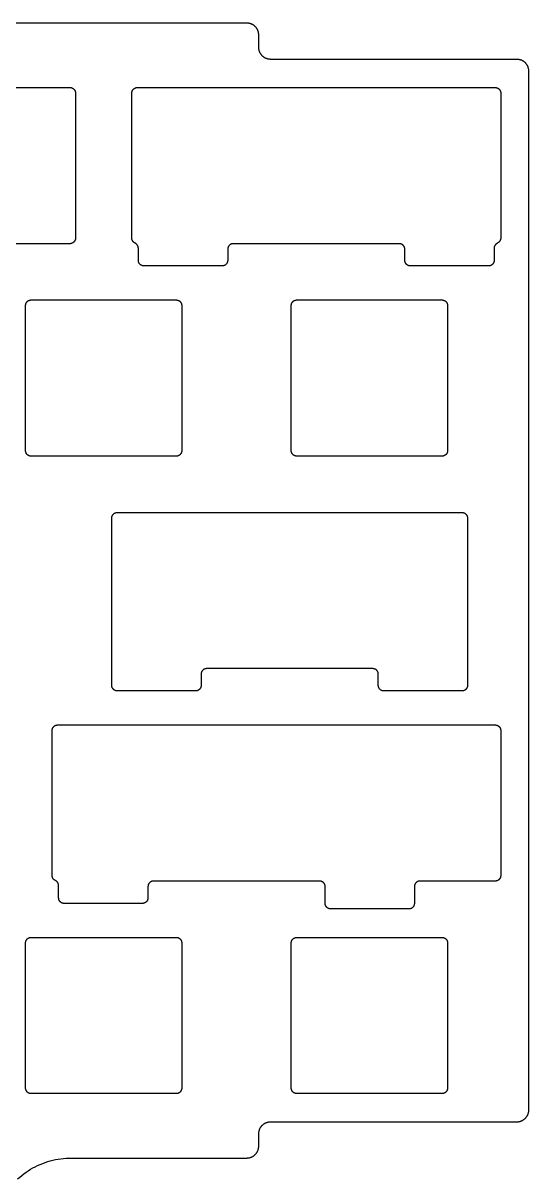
# Model space of a CAD drawing. Header units: millimetres. Extents: x 607 to 893, y -189 to -81.
# Drawn here: x 847.6 to 892.9, y -187.9 to -84.2 of the extents above; entities that cross this region are included whole.
import ezdxf

# ---------------------------------------------------------------- set-up
doc = ezdxf.new("R2010")
doc.units = ezdxf.units.MM
doc.layers.add('Layer 01', color=18, linetype='Continuous', true_color=0x000000)

msp = doc.modelspace()

# ---------------------------------------------------------------- linework, layer by layer
at = {"layer": 'Layer 01'}
for points in [[(867.6, -84.24), (844.76, -84.24)], [(868.67, -85.31), (868.67, -85.27), (868.67, -85.24), (868.67, -85.2), (868.66, -85.16), (868.66, -85.13), (868.65, -85.09), (868.64, -85.06), (868.64, -85.02), (868.62, -84.99), (868.61, -84.95), (868.6, -84.92), (868.59, -84.88), (868.57, -84.85), (868.55, -84.82), (868.54, -84.78), (868.52, -84.75), (868.5, -84.72), (868.48, -84.69), (868.46, -84.66), (868.43, -84.63), (868.41, -84.6), (868.39, -84.58), (868.36, -84.55), (868.33, -84.53), (868.31, -84.5), (868.28, -84.48), (868.25, -84.45), (868.22, -84.43), (868.19, -84.41), (868.16, -84.39), (868.13, -84.37), (868.09, -84.36), (868.06, -84.34), (868.03, -84.32), (867.99, -84.31), (867.96, -84.3), (867.93, -84.29), (867.89, -84.28), (867.85, -84.27), (867.82, -84.26), (867.78, -84.25), (867.75, -84.25), (867.71, -84.24), (867.67, -84.24), (867.64, -84.24), (867.6, -84.24)], [(868.67, -86.41), (868.67, -85.31)], [(869.75, -87.49), (869.71, -87.49), (869.68, -87.48), (869.64, -87.48), (869.6, -87.48), (869.57, -87.47), (869.53, -87.46), (869.5, -87.46), (869.46, -87.45), (869.42, -87.44), (869.39, -87.42), (869.36, -87.41), (869.32, -87.4), (869.29, -87.38), (869.26, -87.37), (869.22, -87.35), (869.19, -87.33), (869.16, -87.31), (869.13, -87.29), (869.1, -87.27), (869.07, -87.24), (869.04, -87.22), (869.02, -87.2), (868.99, -87.17), (868.96, -87.14), (868.94, -87.12), (868.92, -87.09), (868.89, -87.06), (868.87, -87.03), (868.85, -87), (868.83, -86.97), (868.81, -86.94), (868.8, -86.91), (868.78, -86.87), (868.76, -86.84), (868.75, -86.81), (868.74, -86.77), (868.73, -86.74), (868.71, -86.7), (868.71, -86.67), (868.7, -86.63), (868.69, -86.59), (868.69, -86.56), (868.68, -86.52), (868.68, -86.48), (868.68, -86.45), (868.67, -86.41)], [(891.8, -87.49), (869.75, -87.49)], [(892.88, -88.56), (892.87, -88.52), (892.87, -88.49), (892.87, -88.45), (892.86, -88.41), (892.86, -88.38), (892.85, -88.34), (892.84, -88.31), (892.84, -88.27), (892.82, -88.24), (892.81, -88.2), (892.8, -88.17), (892.79, -88.13), (892.77, -88.1), (892.75, -88.07), (892.74, -88.03), (892.72, -88), (892.7, -87.97), (892.68, -87.94), (892.66, -87.91), (892.63, -87.88), (892.61, -87.85), (892.59, -87.83), (892.56, -87.8), (892.53, -87.78), (892.51, -87.75), (892.48, -87.73), (892.45, -87.7), (892.42, -87.68), (892.39, -87.66), (892.36, -87.64), (892.33, -87.62), (892.29, -87.61), (892.26, -87.59), (892.23, -87.57), (892.19, -87.56), (892.16, -87.55), (892.13, -87.54), (892.09, -87.53), (892.05, -87.52), (892.02, -87.51), (891.98, -87.5), (891.95, -87.5), (891.91, -87.49), (891.87, -87.49), (891.84, -87.49), (891.8, -87.49)], [(892.88, -181.66), (892.88, -88.56)], [(839.4, -90.01), (851.75, -90.01)], [(851.75, -90.01), (851.77, -90.01), (851.78, -90.01), (851.8, -90.01), (851.82, -90.02), (851.83, -90.02), (851.85, -90.02), (851.87, -90.02), (851.88, -90.03), (851.9, -90.03), (851.92, -90.04), (851.93, -90.05), (851.95, -90.05), (851.96, -90.06), (851.98, -90.07), (852, -90.07), (852.01, -90.08), (852.02, -90.09), (852.04, -90.1), (852.05, -90.11), (852.07, -90.12), (852.08, -90.13), (852.09, -90.15), (852.1, -90.16), (852.12, -90.17), (852.13, -90.18), (852.14, -90.2), (852.15, -90.21), (852.16, -90.22), (852.17, -90.24), (852.18, -90.25), (852.19, -90.27), (852.19, -90.28), (852.2, -90.3), (852.21, -90.31), (852.22, -90.33), (852.22, -90.34), (852.23, -90.36), (852.23, -90.38), (852.24, -90.39), (852.24, -90.41), (852.24, -90.43), (852.25, -90.44), (852.25, -90.46), (852.25, -90.48), (852.25, -90.49), (852.25, -90.51)], [(857.3, -90.51), (857.3, -90.49), (857.3, -90.48), (857.3, -90.46), (857.3, -90.44), (857.31, -90.43), (857.31, -90.41), (857.31, -90.39), (857.32, -90.38), (857.32, -90.36), (857.33, -90.34), (857.33, -90.33), (857.34, -90.31), (857.35, -90.3), (857.36, -90.28), (857.36, -90.27), (857.37, -90.25), (857.38, -90.24), (857.39, -90.22), (857.4, -90.21), (857.41, -90.2), (857.42, -90.18), (857.43, -90.17), (857.45, -90.16), (857.46, -90.15), (857.47, -90.13), (857.48, -90.12), (857.5, -90.11), (857.51, -90.1), (857.53, -90.09), (857.54, -90.08), (857.55, -90.07), (857.57, -90.07), (857.59, -90.06), (857.6, -90.05), (857.62, -90.05), (857.63, -90.04), (857.65, -90.03), (857.67, -90.03), (857.68, -90.02), (857.7, -90.02), (857.72, -90.02), (857.73, -90.02), (857.75, -90.01), (857.77, -90.01), (857.78, -90.01), (857.8, -90.01)], [(857.8, -90.01), (889.85, -90.01)], [(889.85, -90.01), (889.87, -90.01), (889.88, -90.01), (889.9, -90.01), (889.92, -90.02), (889.93, -90.02), (889.95, -90.02), (889.97, -90.02), (889.98, -90.03), (890, -90.03), (890.02, -90.04), (890.03, -90.05), (890.05, -90.05), (890.06, -90.06), (890.08, -90.07), (890.1, -90.07), (890.11, -90.08), (890.12, -90.09), (890.14, -90.1), (890.15, -90.11), (890.17, -90.12), (890.18, -90.13), (890.19, -90.15), (890.2, -90.16), (890.22, -90.17), (890.23, -90.18), (890.24, -90.2), (890.25, -90.21), (890.26, -90.22), (890.27, -90.24), (890.28, -90.25), (890.29, -90.27), (890.29, -90.28), (890.3, -90.3), (890.31, -90.31), (890.32, -90.33), (890.32, -90.34), (890.33, -90.36), (890.33, -90.38), (890.34, -90.39), (890.34, -90.41), (890.34, -90.43), (890.35, -90.44), (890.35, -90.46), (890.35, -90.48), (890.35, -90.49), (890.35, -90.51)], [(852.25, -90.51), (852.25, -103.51)], [(857.3, -103.51), (857.3, -90.51)], [(890.35, -90.51), (890.35, -103.51)], [(852.25, -103.51), (852.25, -103.53), (852.25, -103.54), (852.25, -103.56), (852.25, -103.58), (852.24, -103.6), (852.24, -103.61), (852.24, -103.63), (852.23, -103.65), (852.23, -103.66), (852.22, -103.68), (852.22, -103.69), (852.21, -103.71), (852.2, -103.73), (852.19, -103.74), (852.19, -103.76), (852.18, -103.77), (852.17, -103.78), (852.16, -103.8), (852.15, -103.81), (852.14, -103.83), (852.13, -103.84), (852.12, -103.85), (852.1, -103.86), (852.09, -103.88), (852.08, -103.89), (852.07, -103.9), (852.05, -103.91), (852.04, -103.92), (852.02, -103.93), (852.01, -103.94), (852, -103.95), (851.98, -103.95), (851.96, -103.96), (851.95, -103.97), (851.93, -103.98), (851.92, -103.98), (851.9, -103.99), (851.88, -103.99), (851.87, -104), (851.85, -104), (851.83, -104), (851.82, -104.01), (851.8, -104.01), (851.78, -104.01), (851.77, -104.01), (851.75, -104.01)], [(857.59, -103.97), (857.58, -103.96), (857.56, -103.95), (857.55, -103.94), (857.53, -103.93), (857.52, -103.92), (857.5, -103.91), (857.49, -103.9), (857.48, -103.89), (857.46, -103.88), (857.45, -103.87), (857.44, -103.86), (857.43, -103.84), (857.42, -103.83), (857.4, -103.82), (857.39, -103.8), (857.38, -103.79), (857.38, -103.77), (857.37, -103.76), (857.36, -103.74), (857.35, -103.73), (857.34, -103.71), (857.34, -103.7), (857.33, -103.68), (857.32, -103.66), (857.32, -103.65), (857.31, -103.63), (857.31, -103.61), (857.31, -103.6), (857.3, -103.58), (857.3, -103.56), (857.3, -103.55), (857.3, -103.53), (857.3, -103.51)], [(890.35, -103.51), (890.35, -103.53), (890.35, -103.55), (890.35, -103.56), (890.35, -103.58), (890.34, -103.6), (890.34, -103.61), (890.34, -103.63), (890.33, -103.65), (890.33, -103.66), (890.32, -103.68), (890.31, -103.7), (890.31, -103.71), (890.3, -103.73), (890.29, -103.74), (890.28, -103.76), (890.27, -103.77), (890.27, -103.79), (890.26, -103.8), (890.25, -103.82), (890.23, -103.83), (890.22, -103.84), (890.21, -103.86), (890.2, -103.87), (890.19, -103.88), (890.17, -103.89), (890.16, -103.9), (890.15, -103.91), (890.13, -103.92), (890.12, -103.93), (890.1, -103.94), (890.09, -103.95), (890.07, -103.96), (890.06, -103.97)], [(851.75, -104.01), (838.75, -104.01)], [(857.89, -104.42), (857.89, -104.4), (857.89, -104.39), (857.88, -104.37), (857.88, -104.35), (857.88, -104.34), (857.88, -104.32), (857.87, -104.3), (857.87, -104.28), (857.86, -104.27), (857.86, -104.25), (857.85, -104.24), (857.84, -104.22), (857.84, -104.2), (857.83, -104.19), (857.82, -104.17), (857.81, -104.16), (857.8, -104.14), (857.79, -104.13), (857.78, -104.12), (857.77, -104.1), (857.76, -104.09), (857.75, -104.08), (857.74, -104.06), (857.72, -104.05), (857.71, -104.04), (857.7, -104.03), (857.68, -104.02), (857.67, -104.01), (857.65, -104), (857.64, -103.99), (857.62, -103.98), (857.61, -103.97), (857.59, -103.97)], [(857.89, -105.51), (857.89, -104.42)], [(866.39, -104.01), (866.37, -104.01), (866.35, -104.01), (866.34, -104.01), (866.32, -104.02), (866.3, -104.02), (866.29, -104.02), (866.27, -104.02), (866.25, -104.03), (866.24, -104.03), (866.22, -104.04), (866.2, -104.05), (866.19, -104.05), (866.17, -104.06), (866.16, -104.07), (866.14, -104.07), (866.13, -104.08), (866.11, -104.09), (866.1, -104.1), (866.08, -104.11), (866.07, -104.12), (866.06, -104.13), (866.05, -104.15), (866.03, -104.16), (866.02, -104.17), (866.01, -104.18), (866, -104.2), (865.99, -104.21), (865.98, -104.22), (865.97, -104.24), (865.96, -104.25), (865.95, -104.27), (865.94, -104.28), (865.94, -104.3), (865.93, -104.31), (865.92, -104.33), (865.92, -104.34), (865.91, -104.36), (865.91, -104.38), (865.9, -104.39), (865.9, -104.41), (865.89, -104.43), (865.89, -104.44), (865.89, -104.46), (865.89, -104.48), (865.89, -104.49), (865.89, -104.51)], [(865.89, -104.51), (865.89, -105.51)], [(881.26, -104.01), (866.39, -104.01)], [(881.76, -104.51), (881.76, -104.49), (881.76, -104.48), (881.76, -104.46), (881.76, -104.44), (881.76, -104.43), (881.75, -104.41), (881.75, -104.39), (881.74, -104.38), (881.74, -104.36), (881.73, -104.34), (881.73, -104.33), (881.72, -104.31), (881.71, -104.3), (881.71, -104.28), (881.7, -104.27), (881.69, -104.25), (881.68, -104.24), (881.67, -104.22), (881.66, -104.21), (881.65, -104.2), (881.64, -104.18), (881.63, -104.17), (881.62, -104.16), (881.6, -104.15), (881.59, -104.13), (881.58, -104.12), (881.57, -104.11), (881.55, -104.1), (881.54, -104.09), (881.52, -104.08), (881.51, -104.07), (881.49, -104.07), (881.48, -104.06), (881.46, -104.05), (881.45, -104.05), (881.43, -104.04), (881.41, -104.03), (881.4, -104.03), (881.38, -104.02), (881.36, -104.02), (881.35, -104.02), (881.33, -104.02), (881.31, -104.01), (881.3, -104.01), (881.28, -104.01), (881.26, -104.01)], [(881.76, -105.51), (881.76, -104.51)], [(890.06, -103.97), (890.04, -103.97), (890.03, -103.98), (890.01, -103.99), (890, -104), (889.98, -104.01), (889.97, -104.02), (889.95, -104.03), (889.94, -104.04), (889.93, -104.05), (889.91, -104.06), (889.9, -104.08), (889.89, -104.09), (889.88, -104.1), (889.87, -104.12), (889.86, -104.13), (889.85, -104.14), (889.84, -104.16), (889.83, -104.17), (889.82, -104.19), (889.81, -104.2), (889.81, -104.22), (889.8, -104.24), (889.79, -104.25), (889.79, -104.27), (889.78, -104.28), (889.78, -104.3), (889.77, -104.32), (889.77, -104.34), (889.77, -104.35), (889.77, -104.37), (889.76, -104.39), (889.76, -104.4), (889.76, -104.42)], [(889.76, -104.42), (889.76, -105.51)], [(858.39, -106.01), (858.37, -106.01), (858.35, -106.01), (858.34, -106.01), (858.32, -106.01), (858.3, -106), (858.29, -106), (858.27, -106), (858.25, -105.99), (858.24, -105.99), (858.22, -105.98), (858.2, -105.98), (858.19, -105.97), (858.17, -105.96), (858.16, -105.95), (858.14, -105.95), (858.13, -105.94), (858.11, -105.93), (858.1, -105.92), (858.08, -105.91), (858.07, -105.9), (858.06, -105.89), (858.05, -105.88), (858.03, -105.86), (858.02, -105.85), (858.01, -105.84), (858, -105.83), (857.99, -105.81), (857.98, -105.8), (857.97, -105.78), (857.96, -105.77), (857.95, -105.76), (857.94, -105.74), (857.94, -105.73), (857.93, -105.71), (857.92, -105.69), (857.92, -105.68), (857.91, -105.66), (857.91, -105.65), (857.9, -105.63), (857.9, -105.61), (857.89, -105.6), (857.89, -105.58), (857.89, -105.56), (857.89, -105.54), (857.89, -105.53), (857.89, -105.51)], [(865.89, -105.51), (865.89, -105.53), (865.89, -105.54), (865.88, -105.56), (865.88, -105.58), (865.88, -105.6), (865.88, -105.61), (865.87, -105.63), (865.87, -105.65), (865.86, -105.66), (865.86, -105.68), (865.85, -105.69), (865.85, -105.71), (865.84, -105.73), (865.83, -105.74), (865.82, -105.76), (865.81, -105.77), (865.81, -105.78), (865.8, -105.8), (865.79, -105.81), (865.77, -105.83), (865.76, -105.84), (865.75, -105.85), (865.74, -105.86), (865.73, -105.88), (865.72, -105.89), (865.7, -105.9), (865.69, -105.91), (865.68, -105.92), (865.66, -105.93), (865.65, -105.94), (865.63, -105.95), (865.62, -105.95), (865.6, -105.96), (865.59, -105.97), (865.57, -105.98), (865.55, -105.98), (865.54, -105.99), (865.52, -105.99), (865.51, -106), (865.49, -106), (865.47, -106), (865.46, -106.01), (865.44, -106.01), (865.42, -106.01), (865.4, -106.01), (865.39, -106.01)], [(882.26, -106.01), (882.25, -106.01), (882.23, -106.01), (882.21, -106.01), (882.19, -106.01), (882.18, -106), (882.16, -106), (882.14, -106), (882.13, -105.99), (882.11, -105.99), (882.1, -105.98), (882.08, -105.98), (882.06, -105.97), (882.05, -105.96), (882.03, -105.95), (882.02, -105.95), (882, -105.94), (881.99, -105.93), (881.97, -105.92), (881.96, -105.91), (881.95, -105.9), (881.93, -105.89), (881.92, -105.88), (881.91, -105.86), (881.9, -105.85), (881.89, -105.84), (881.88, -105.83), (881.86, -105.81), (881.85, -105.8), (881.84, -105.78), (881.84, -105.77), (881.83, -105.76), (881.82, -105.74), (881.81, -105.73), (881.8, -105.71), (881.8, -105.69), (881.79, -105.68), (881.79, -105.66), (881.78, -105.65), (881.78, -105.63), (881.77, -105.61), (881.77, -105.6), (881.77, -105.58), (881.77, -105.56), (881.76, -105.54), (881.76, -105.53), (881.76, -105.51)], [(889.76, -105.51), (889.76, -105.53), (889.76, -105.54), (889.76, -105.56), (889.76, -105.58), (889.76, -105.6), (889.75, -105.61), (889.75, -105.63), (889.74, -105.65), (889.74, -105.66), (889.73, -105.68), (889.73, -105.69), (889.72, -105.71), (889.71, -105.73), (889.71, -105.74), (889.7, -105.76), (889.69, -105.77), (889.68, -105.78), (889.67, -105.8), (889.66, -105.81), (889.65, -105.83), (889.64, -105.84), (889.63, -105.85), (889.62, -105.86), (889.6, -105.88), (889.59, -105.89), (889.58, -105.9), (889.57, -105.91), (889.55, -105.92), (889.54, -105.93), (889.52, -105.94), (889.51, -105.95), (889.49, -105.95), (889.48, -105.96), (889.46, -105.97), (889.45, -105.98), (889.43, -105.98), (889.41, -105.99), (889.4, -105.99), (889.38, -106), (889.36, -106), (889.35, -106), (889.33, -106.01), (889.31, -106.01), (889.3, -106.01), (889.28, -106.01), (889.26, -106.01)], [(865.39, -106.01), (858.39, -106.01)], [(889.26, -106.01), (882.26, -106.01)], [(847.77, -109.56), (847.78, -109.54), (847.78, -109.53), (847.78, -109.51), (847.78, -109.49), (847.78, -109.48), (847.79, -109.46), (847.79, -109.44), (847.79, -109.43), (847.8, -109.41), (847.8, -109.39), (847.81, -109.38), (847.82, -109.36), (847.82, -109.35), (847.83, -109.33), (847.84, -109.32), (847.85, -109.3), (847.86, -109.29), (847.87, -109.27), (847.88, -109.26), (847.89, -109.25), (847.9, -109.23), (847.91, -109.22), (847.92, -109.21), (847.93, -109.2), (847.95, -109.18), (847.96, -109.17), (847.97, -109.16), (847.99, -109.15), (848, -109.14), (848.02, -109.13), (848.03, -109.12), (848.04, -109.12), (848.06, -109.11), (848.08, -109.1), (848.09, -109.1), (848.11, -109.09), (848.12, -109.08), (848.14, -109.08), (848.16, -109.07), (848.17, -109.07), (848.19, -109.07), (848.21, -109.07), (848.22, -109.06), (848.24, -109.06), (848.26, -109.06), (848.27, -109.06)], [(847.77, -122.56), (847.77, -109.56)], [(848.27, -109.06), (861.27, -109.06)], [(861.27, -109.06), (861.29, -109.06), (861.31, -109.06), (861.33, -109.06), (861.34, -109.07), (861.36, -109.07), (861.38, -109.07), (861.39, -109.07), (861.41, -109.08), (861.43, -109.08), (861.44, -109.09), (861.46, -109.1), (861.47, -109.1), (861.49, -109.11), (861.51, -109.12), (861.52, -109.12), (861.53, -109.13), (861.55, -109.14), (861.56, -109.15), (861.58, -109.16), (861.59, -109.17), (861.6, -109.18), (861.62, -109.2), (861.63, -109.21), (861.64, -109.22), (861.65, -109.23), (861.66, -109.25), (861.67, -109.26), (861.68, -109.27), (861.69, -109.29), (861.7, -109.3), (861.71, -109.32), (861.72, -109.33), (861.73, -109.35), (861.73, -109.36), (861.74, -109.38), (861.75, -109.39), (861.75, -109.41), (861.76, -109.43), (861.76, -109.44), (861.76, -109.46), (861.77, -109.48), (861.77, -109.49), (861.77, -109.51), (861.77, -109.53), (861.77, -109.54), (861.77, -109.56)], [(861.77, -109.56), (861.77, -122.56)], [(871.59, -109.56), (871.59, -109.54), (871.59, -109.53), (871.59, -109.51), (871.59, -109.49), (871.59, -109.48), (871.6, -109.46), (871.6, -109.44), (871.61, -109.43), (871.61, -109.41), (871.62, -109.39), (871.62, -109.38), (871.63, -109.36), (871.64, -109.35), (871.64, -109.33), (871.65, -109.32), (871.66, -109.3), (871.67, -109.29), (871.68, -109.27), (871.69, -109.26), (871.7, -109.25), (871.71, -109.23), (871.72, -109.22), (871.73, -109.21), (871.75, -109.2), (871.76, -109.18), (871.77, -109.17), (871.79, -109.16), (871.8, -109.15), (871.81, -109.14), (871.83, -109.13), (871.84, -109.12), (871.86, -109.12), (871.87, -109.11), (871.89, -109.1), (871.9, -109.1), (871.92, -109.09), (871.94, -109.08), (871.95, -109.08), (871.97, -109.07), (871.99, -109.07), (872, -109.07), (872.02, -109.07), (872.04, -109.06), (872.05, -109.06), (872.07, -109.06), (872.09, -109.06)], [(871.59, -122.56), (871.59, -109.56)], [(872.09, -109.06), (885.09, -109.06)], [(885.09, -109.06), (885.1, -109.06), (885.12, -109.06), (885.14, -109.06), (885.16, -109.07), (885.17, -109.07), (885.19, -109.07), (885.21, -109.07), (885.22, -109.08), (885.24, -109.08), (885.25, -109.09), (885.27, -109.1), (885.29, -109.1), (885.3, -109.11), (885.32, -109.12), (885.33, -109.12), (885.35, -109.13), (885.36, -109.14), (885.38, -109.15), (885.39, -109.16), (885.4, -109.17), (885.42, -109.18), (885.43, -109.2), (885.44, -109.21), (885.45, -109.22), (885.46, -109.23), (885.48, -109.25), (885.49, -109.26), (885.5, -109.27), (885.51, -109.29), (885.51, -109.3), (885.52, -109.32), (885.53, -109.33), (885.54, -109.35), (885.55, -109.36), (885.55, -109.38), (885.56, -109.39), (885.56, -109.41), (885.57, -109.43), (885.57, -109.44), (885.58, -109.46), (885.58, -109.48), (885.58, -109.49), (885.58, -109.51), (885.59, -109.53), (885.59, -109.54), (885.59, -109.56)], [(885.59, -109.56), (885.59, -122.56)], [(848.27, -123.06), (848.26, -123.06), (848.24, -123.06), (848.22, -123.06), (848.21, -123.06), (848.19, -123.05), (848.17, -123.05), (848.16, -123.05), (848.14, -123.04), (848.12, -123.04), (848.11, -123.03), (848.09, -123.03), (848.08, -123.02), (848.06, -123.01), (848.04, -123), (848.03, -123), (848.02, -122.99), (848, -122.98), (847.99, -122.97), (847.97, -122.96), (847.96, -122.95), (847.95, -122.94), (847.93, -122.93), (847.92, -122.91), (847.91, -122.9), (847.9, -122.89), (847.89, -122.88), (847.88, -122.86), (847.87, -122.85), (847.86, -122.83), (847.85, -122.82), (847.84, -122.81), (847.83, -122.79), (847.82, -122.78), (847.82, -122.76), (847.81, -122.74), (847.8, -122.73), (847.8, -122.71), (847.79, -122.7), (847.79, -122.68), (847.79, -122.66), (847.78, -122.65), (847.78, -122.63), (847.78, -122.61), (847.78, -122.59), (847.78, -122.58), (847.77, -122.56)], [(861.27, -123.06), (848.27, -123.06)], [(861.77, -122.56), (861.77, -122.58), (861.77, -122.59), (861.77, -122.61), (861.77, -122.63), (861.77, -122.65), (861.76, -122.66), (861.76, -122.68), (861.76, -122.7), (861.75, -122.71), (861.75, -122.73), (861.74, -122.74), (861.73, -122.76), (861.73, -122.78), (861.72, -122.79), (861.71, -122.81), (861.7, -122.82), (861.69, -122.83), (861.68, -122.85), (861.67, -122.86), (861.66, -122.88), (861.65, -122.89), (861.64, -122.9), (861.63, -122.91), (861.62, -122.93), (861.6, -122.94), (861.59, -122.95), (861.58, -122.96), (861.56, -122.97), (861.55, -122.98), (861.53, -122.99), (861.52, -123), (861.51, -123), (861.49, -123.01), (861.47, -123.02), (861.46, -123.03), (861.44, -123.03), (861.43, -123.04), (861.41, -123.04), (861.39, -123.05), (861.38, -123.05), (861.36, -123.05), (861.34, -123.06), (861.33, -123.06), (861.31, -123.06), (861.29, -123.06), (861.27, -123.06)], [(872.09, -123.06), (872.07, -123.06), (872.05, -123.06), (872.04, -123.06), (872.02, -123.06), (872, -123.05), (871.99, -123.05), (871.97, -123.05), (871.95, -123.04), (871.94, -123.04), (871.92, -123.03), (871.9, -123.03), (871.89, -123.02), (871.87, -123.01), (871.86, -123), (871.84, -123), (871.83, -122.99), (871.81, -122.98), (871.8, -122.97), (871.79, -122.96), (871.77, -122.95), (871.76, -122.94), (871.75, -122.93), (871.73, -122.91), (871.72, -122.9), (871.71, -122.89), (871.7, -122.88), (871.69, -122.86), (871.68, -122.85), (871.67, -122.83), (871.66, -122.82), (871.65, -122.81), (871.64, -122.79), (871.64, -122.78), (871.63, -122.76), (871.62, -122.74), (871.62, -122.73), (871.61, -122.71), (871.61, -122.7), (871.6, -122.68), (871.6, -122.66), (871.59, -122.65), (871.59, -122.63), (871.59, -122.61), (871.59, -122.59), (871.59, -122.58), (871.59, -122.56)], [(885.09, -123.06), (872.09, -123.06)], [(885.59, -122.56), (885.59, -122.58), (885.59, -122.59), (885.58, -122.61), (885.58, -122.63), (885.58, -122.65), (885.58, -122.66), (885.57, -122.68), (885.57, -122.7), (885.56, -122.71), (885.56, -122.73), (885.55, -122.74), (885.55, -122.76), (885.54, -122.78), (885.53, -122.79), (885.52, -122.81), (885.51, -122.82), (885.51, -122.83), (885.5, -122.85), (885.49, -122.86), (885.48, -122.88), (885.46, -122.89), (885.45, -122.9), (885.44, -122.91), (885.43, -122.93), (885.42, -122.94), (885.4, -122.95), (885.39, -122.96), (885.38, -122.97), (885.36, -122.98), (885.35, -122.99), (885.33, -123), (885.32, -123), (885.3, -123.01), (885.29, -123.02), (885.27, -123.03), (885.25, -123.03), (885.24, -123.04), (885.22, -123.04), (885.21, -123.05), (885.19, -123.05), (885.17, -123.05), (885.16, -123.06), (885.14, -123.06), (885.12, -123.06), (885.1, -123.06), (885.09, -123.06)], [(855.51, -128.61), (855.51, -128.59), (855.51, -128.58), (855.51, -128.56), (855.51, -128.54), (855.51, -128.53), (855.52, -128.51), (855.52, -128.49), (855.52, -128.48), (855.53, -128.46), (855.53, -128.44), (855.54, -128.43), (855.55, -128.41), (855.55, -128.4), (855.56, -128.38), (855.57, -128.37), (855.58, -128.35), (855.59, -128.34), (855.6, -128.32), (855.61, -128.31), (855.62, -128.3), (855.63, -128.28), (855.64, -128.27), (855.65, -128.26), (855.66, -128.25), (855.68, -128.23), (855.69, -128.22), (855.7, -128.21), (855.72, -128.2), (855.73, -128.19), (855.75, -128.18), (855.76, -128.17), (855.78, -128.17), (855.79, -128.16), (855.81, -128.15), (855.82, -128.15), (855.84, -128.14), (855.85, -128.13), (855.87, -128.13), (855.89, -128.12), (855.9, -128.12), (855.92, -128.12), (855.94, -128.12), (855.95, -128.11), (855.97, -128.11), (855.99, -128.11), (856.01, -128.11)], [(856.01, -128.11), (886.88, -128.11)], [(886.88, -128.11), (886.9, -128.11), (886.92, -128.11), (886.93, -128.11), (886.95, -128.12), (886.97, -128.12), (886.98, -128.12), (887, -128.12), (887.02, -128.13), (887.03, -128.13), (887.05, -128.14), (887.07, -128.15), (887.08, -128.15), (887.1, -128.16), (887.11, -128.17), (887.13, -128.17), (887.14, -128.18), (887.16, -128.19), (887.17, -128.2), (887.18, -128.21), (887.2, -128.22), (887.21, -128.23), (887.22, -128.25), (887.24, -128.26), (887.25, -128.27), (887.26, -128.28), (887.27, -128.3), (887.28, -128.31), (887.29, -128.32), (887.3, -128.34), (887.31, -128.35), (887.32, -128.37), (887.33, -128.38), (887.33, -128.4), (887.34, -128.41), (887.35, -128.43), (887.35, -128.44), (887.36, -128.46), (887.36, -128.48), (887.37, -128.49), (887.37, -128.51), (887.37, -128.53), (887.38, -128.54), (887.38, -128.56), (887.38, -128.58), (887.38, -128.59), (887.38, -128.61)], [(855.51, -143.61), (855.51, -128.61)], [(887.38, -128.61), (887.38, -143.61)], [(864.01, -142.11), (863.99, -142.11), (863.97, -142.11), (863.95, -142.11), (863.94, -142.12), (863.92, -142.12), (863.9, -142.12), (863.89, -142.12), (863.87, -142.13), (863.85, -142.13), (863.84, -142.14), (863.82, -142.15), (863.81, -142.15), (863.79, -142.16), (863.78, -142.17), (863.76, -142.17), (863.75, -142.18), (863.73, -142.19), (863.72, -142.2), (863.7, -142.21), (863.69, -142.22), (863.68, -142.23), (863.66, -142.25), (863.65, -142.26), (863.64, -142.27), (863.63, -142.28), (863.62, -142.3), (863.61, -142.31), (863.6, -142.32), (863.59, -142.34), (863.58, -142.35), (863.57, -142.37), (863.56, -142.38), (863.55, -142.4), (863.55, -142.41), (863.54, -142.43), (863.53, -142.44), (863.53, -142.46), (863.52, -142.48), (863.52, -142.49), (863.52, -142.51), (863.51, -142.53), (863.51, -142.54), (863.51, -142.56), (863.51, -142.58), (863.51, -142.59), (863.51, -142.61)], [(863.51, -142.61), (863.51, -143.61)], [(878.88, -142.11), (864.01, -142.11)], [(879.38, -142.61), (879.38, -142.59), (879.38, -142.58), (879.38, -142.56), (879.38, -142.54), (879.37, -142.53), (879.37, -142.51), (879.37, -142.49), (879.36, -142.48), (879.36, -142.46), (879.35, -142.44), (879.35, -142.43), (879.34, -142.41), (879.33, -142.4), (879.33, -142.38), (879.32, -142.37), (879.31, -142.35), (879.3, -142.34), (879.29, -142.32), (879.28, -142.31), (879.27, -142.3), (879.26, -142.28), (879.25, -142.27), (879.24, -142.26), (879.22, -142.25), (879.21, -142.23), (879.2, -142.22), (879.18, -142.21), (879.17, -142.2), (879.16, -142.19), (879.14, -142.18), (879.13, -142.17), (879.11, -142.17), (879.1, -142.16), (879.08, -142.15), (879.07, -142.15), (879.05, -142.14), (879.03, -142.13), (879.02, -142.13), (879, -142.12), (878.98, -142.12), (878.97, -142.12), (878.95, -142.12), (878.93, -142.11), (878.92, -142.11), (878.9, -142.11), (878.88, -142.11)], [(879.38, -143.61), (879.38, -142.61)], [(856.01, -144.11), (855.99, -144.11), (855.97, -144.11), (855.95, -144.11), (855.94, -144.11), (855.92, -144.1), (855.9, -144.1), (855.89, -144.1), (855.87, -144.09), (855.85, -144.09), (855.84, -144.08), (855.82, -144.08), (855.81, -144.07), (855.79, -144.06), (855.78, -144.05), (855.76, -144.05), (855.75, -144.04), (855.73, -144.03), (855.72, -144.02), (855.7, -144.01), (855.69, -144), (855.68, -143.99), (855.66, -143.98), (855.65, -143.96), (855.64, -143.95), (855.63, -143.94), (855.62, -143.93), (855.61, -143.91), (855.6, -143.9), (855.59, -143.88), (855.58, -143.87), (855.57, -143.86), (855.56, -143.84), (855.55, -143.83), (855.55, -143.81), (855.54, -143.79), (855.53, -143.78), (855.53, -143.76), (855.52, -143.75), (855.52, -143.73), (855.52, -143.71), (855.51, -143.7), (855.51, -143.68), (855.51, -143.66), (855.51, -143.64), (855.51, -143.63), (855.51, -143.61)], [(863.51, -143.61), (863.51, -143.63), (863.5, -143.64), (863.5, -143.66), (863.5, -143.68), (863.5, -143.7), (863.5, -143.71), (863.49, -143.73), (863.49, -143.75), (863.48, -143.76), (863.48, -143.78), (863.47, -143.79), (863.46, -143.81), (863.46, -143.83), (863.45, -143.84), (863.44, -143.86), (863.43, -143.87), (863.42, -143.88), (863.41, -143.9), (863.4, -143.91), (863.39, -143.93), (863.38, -143.94), (863.37, -143.95), (863.36, -143.96), (863.35, -143.98), (863.33, -143.99), (863.32, -144), (863.31, -144.01), (863.29, -144.02), (863.28, -144.03), (863.27, -144.04), (863.25, -144.05), (863.24, -144.05), (863.22, -144.06), (863.2, -144.07), (863.19, -144.08), (863.17, -144.08), (863.16, -144.09), (863.14, -144.09), (863.12, -144.1), (863.11, -144.1), (863.09, -144.1), (863.07, -144.11), (863.06, -144.11), (863.04, -144.11), (863.02, -144.11), (863.01, -144.11)], [(879.88, -144.11), (879.86, -144.11), (879.85, -144.11), (879.83, -144.11), (879.81, -144.11), (879.8, -144.1), (879.78, -144.1), (879.76, -144.1), (879.75, -144.09), (879.73, -144.09), (879.71, -144.08), (879.7, -144.08), (879.68, -144.07), (879.67, -144.06), (879.65, -144.05), (879.64, -144.05), (879.62, -144.04), (879.61, -144.03), (879.59, -144.02), (879.58, -144.01), (879.57, -144), (879.55, -143.99), (879.54, -143.98), (879.53, -143.96), (879.52, -143.95), (879.5, -143.94), (879.49, -143.93), (879.48, -143.91), (879.47, -143.9), (879.46, -143.88), (879.45, -143.87), (879.45, -143.86), (879.44, -143.84), (879.43, -143.83), (879.42, -143.81), (879.42, -143.79), (879.41, -143.78), (879.41, -143.76), (879.4, -143.75), (879.4, -143.73), (879.39, -143.71), (879.39, -143.7), (879.39, -143.68), (879.38, -143.66), (879.38, -143.64), (879.38, -143.63), (879.38, -143.61)], [(887.38, -143.61), (887.38, -143.63), (887.38, -143.64), (887.38, -143.66), (887.38, -143.68), (887.37, -143.7), (887.37, -143.71), (887.37, -143.73), (887.36, -143.75), (887.36, -143.76), (887.35, -143.78), (887.35, -143.79), (887.34, -143.81), (887.33, -143.83), (887.33, -143.84), (887.32, -143.86), (887.31, -143.87), (887.3, -143.88), (887.29, -143.9), (887.28, -143.91), (887.27, -143.93), (887.26, -143.94), (887.25, -143.95), (887.24, -143.96), (887.22, -143.98), (887.21, -143.99), (887.2, -144), (887.18, -144.01), (887.17, -144.02), (887.16, -144.03), (887.14, -144.04), (887.13, -144.05), (887.11, -144.05), (887.1, -144.06), (887.08, -144.07), (887.07, -144.08), (887.05, -144.08), (887.03, -144.09), (887.02, -144.09), (887, -144.1), (886.98, -144.1), (886.97, -144.1), (886.95, -144.11), (886.93, -144.11), (886.92, -144.11), (886.9, -144.11), (886.88, -144.11)], [(863.01, -144.11), (856.01, -144.11)], [(886.88, -144.11), (879.88, -144.11)], [(850.16, -147.66), (850.16, -147.64), (850.16, -147.63), (850.16, -147.61), (850.16, -147.59), (850.16, -147.58), (850.17, -147.56), (850.17, -147.54), (850.17, -147.53), (850.18, -147.51), (850.19, -147.49), (850.19, -147.48), (850.2, -147.46), (850.2, -147.45), (850.21, -147.43), (850.22, -147.42), (850.23, -147.4), (850.24, -147.39), (850.25, -147.37), (850.26, -147.36), (850.27, -147.35), (850.28, -147.33), (850.29, -147.32), (850.3, -147.31), (850.31, -147.3), (850.33, -147.28), (850.34, -147.27), (850.35, -147.26), (850.37, -147.25), (850.38, -147.24), (850.4, -147.23), (850.41, -147.22), (850.43, -147.22), (850.44, -147.21), (850.46, -147.2), (850.47, -147.2), (850.49, -147.19), (850.5, -147.18), (850.52, -147.18), (850.54, -147.17), (850.55, -147.17), (850.57, -147.17), (850.59, -147.17), (850.61, -147.16), (850.62, -147.16), (850.64, -147.16), (850.66, -147.16)], [(850.16, -160.66), (850.16, -147.66)], [(850.66, -147.16), (889.85, -147.16)], [(889.85, -147.16), (889.87, -147.16), (889.88, -147.16), (889.9, -147.16), (889.92, -147.17), (889.93, -147.17), (889.95, -147.17), (889.97, -147.17), (889.98, -147.18), (890, -147.18), (890.02, -147.19), (890.03, -147.2), (890.05, -147.2), (890.06, -147.21), (890.08, -147.22), (890.1, -147.22), (890.11, -147.23), (890.12, -147.24), (890.14, -147.25), (890.15, -147.26), (890.17, -147.27), (890.18, -147.28), (890.19, -147.3), (890.2, -147.31), (890.22, -147.32), (890.23, -147.33), (890.24, -147.35), (890.25, -147.36), (890.26, -147.37), (890.27, -147.39), (890.28, -147.4), (890.29, -147.42), (890.29, -147.43), (890.3, -147.45), (890.31, -147.46), (890.32, -147.48), (890.32, -147.49), (890.33, -147.51), (890.33, -147.53), (890.34, -147.54), (890.34, -147.56), (890.34, -147.58), (890.35, -147.59), (890.35, -147.61), (890.35, -147.63), (890.35, -147.64), (890.35, -147.66)], [(890.35, -147.66), (890.35, -160.66)], [(850.45, -161.12), (850.43, -161.11), (850.42, -161.1), (850.4, -161.09), (850.39, -161.08), (850.37, -161.07), (850.36, -161.06), (850.35, -161.05), (850.33, -161.04), (850.32, -161.03), (850.31, -161.02), (850.29, -161.01), (850.28, -160.99), (850.27, -160.98), (850.26, -160.97), (850.25, -160.95), (850.24, -160.94), (850.23, -160.92), (850.22, -160.91), (850.21, -160.89), (850.21, -160.88), (850.2, -160.86), (850.19, -160.85), (850.19, -160.83), (850.18, -160.81), (850.18, -160.8), (850.17, -160.78), (850.17, -160.76), (850.16, -160.75), (850.16, -160.73), (850.16, -160.71), (850.16, -160.7), (850.16, -160.68), (850.16, -160.66)], [(850.74, -161.57), (850.74, -161.55), (850.74, -161.54), (850.74, -161.52), (850.74, -161.5), (850.74, -161.49), (850.73, -161.47), (850.73, -161.45), (850.72, -161.43), (850.72, -161.42), (850.71, -161.4), (850.71, -161.39), (850.7, -161.37), (850.69, -161.35), (850.69, -161.34), (850.68, -161.32), (850.67, -161.31), (850.66, -161.29), (850.65, -161.28), (850.64, -161.27), (850.63, -161.25), (850.62, -161.24), (850.6, -161.23), (850.59, -161.21), (850.58, -161.2), (850.57, -161.19), (850.55, -161.18), (850.54, -161.17), (850.53, -161.16), (850.51, -161.15), (850.5, -161.14), (850.48, -161.13), (850.47, -161.12), (850.45, -161.12)], [(850.74, -162.66), (850.74, -161.57)], [(859.24, -161.16), (859.23, -161.16), (859.21, -161.16), (859.19, -161.16), (859.18, -161.17), (859.16, -161.17), (859.14, -161.17), (859.12, -161.17), (859.11, -161.18), (859.09, -161.18), (859.08, -161.19), (859.06, -161.2), (859.04, -161.2), (859.03, -161.21), (859.01, -161.22), (859, -161.22), (858.98, -161.23), (858.97, -161.24), (858.95, -161.25), (858.94, -161.26), (858.93, -161.27), (858.91, -161.28), (858.9, -161.3), (858.89, -161.31), (858.88, -161.32), (858.87, -161.33), (858.86, -161.35), (858.84, -161.36), (858.83, -161.37), (858.83, -161.39), (858.82, -161.4), (858.81, -161.42), (858.8, -161.43), (858.79, -161.45), (858.78, -161.46), (858.78, -161.48), (858.77, -161.49), (858.77, -161.51), (858.76, -161.53), (858.76, -161.54), (858.75, -161.56), (858.75, -161.58), (858.75, -161.59), (858.75, -161.61), (858.74, -161.63), (858.74, -161.64), (858.74, -161.66)], [(874.12, -161.16), (859.24, -161.16)], [(874.62, -161.66), (874.62, -161.64), (874.62, -161.63), (874.62, -161.61), (874.61, -161.59), (874.61, -161.58), (874.61, -161.56), (874.61, -161.54), (874.6, -161.53), (874.6, -161.51), (874.59, -161.49), (874.58, -161.48), (874.58, -161.46), (874.57, -161.45), (874.56, -161.43), (874.56, -161.42), (874.55, -161.4), (874.54, -161.39), (874.53, -161.37), (874.52, -161.36), (874.51, -161.35), (874.5, -161.33), (874.48, -161.32), (874.47, -161.31), (874.46, -161.3), (874.45, -161.28), (874.43, -161.27), (874.42, -161.26), (874.41, -161.25), (874.39, -161.24), (874.38, -161.23), (874.36, -161.22), (874.35, -161.22), (874.33, -161.21), (874.32, -161.2), (874.3, -161.2), (874.29, -161.19), (874.27, -161.18), (874.25, -161.18), (874.24, -161.17), (874.22, -161.17), (874.2, -161.17), (874.19, -161.17), (874.17, -161.16), (874.15, -161.16), (874.14, -161.16), (874.12, -161.16)], [(883.12, -161.16), (883.1, -161.16), (883.09, -161.16), (883.07, -161.16), (883.05, -161.17), (883.03, -161.17), (883.02, -161.17), (883, -161.17), (882.98, -161.18), (882.97, -161.18), (882.95, -161.19), (882.94, -161.2), (882.92, -161.2), (882.9, -161.21), (882.89, -161.22), (882.87, -161.22), (882.86, -161.23), (882.85, -161.24), (882.83, -161.25), (882.82, -161.26), (882.8, -161.27), (882.79, -161.28), (882.78, -161.3), (882.77, -161.31), (882.75, -161.32), (882.74, -161.33), (882.73, -161.35), (882.72, -161.36), (882.71, -161.37), (882.7, -161.39), (882.69, -161.4), (882.68, -161.42), (882.68, -161.43), (882.67, -161.45), (882.66, -161.46), (882.65, -161.48), (882.65, -161.49), (882.64, -161.51), (882.64, -161.53), (882.63, -161.54), (882.63, -161.56), (882.63, -161.58), (882.62, -161.59), (882.62, -161.61), (882.62, -161.63), (882.62, -161.64), (882.62, -161.66)], [(889.85, -161.16), (883.12, -161.16)], [(890.35, -160.66), (890.35, -160.68), (890.35, -160.69), (890.35, -160.71), (890.35, -160.73), (890.34, -160.75), (890.34, -160.76), (890.34, -160.78), (890.33, -160.8), (890.33, -160.81), (890.32, -160.83), (890.32, -160.84), (890.31, -160.86), (890.3, -160.88), (890.29, -160.89), (890.29, -160.91), (890.28, -160.92), (890.27, -160.93), (890.26, -160.95), (890.25, -160.96), (890.24, -160.98), (890.23, -160.99), (890.22, -161), (890.2, -161.01), (890.19, -161.03), (890.18, -161.04), (890.17, -161.05), (890.15, -161.06), (890.14, -161.07), (890.12, -161.08), (890.11, -161.09), (890.1, -161.1), (890.08, -161.1), (890.06, -161.11), (890.05, -161.12), (890.03, -161.13), (890.02, -161.13), (890, -161.14), (889.98, -161.14), (889.97, -161.15), (889.95, -161.15), (889.93, -161.15), (889.92, -161.16), (889.9, -161.16), (889.88, -161.16), (889.87, -161.16), (889.85, -161.16)], [(851.24, -163.16), (851.23, -163.16), (851.21, -163.16), (851.19, -163.16), (851.18, -163.16), (851.16, -163.15), (851.14, -163.15), (851.12, -163.15), (851.11, -163.14), (851.09, -163.14), (851.08, -163.13), (851.06, -163.13), (851.04, -163.12), (851.03, -163.11), (851.01, -163.1), (851, -163.1), (850.98, -163.09), (850.97, -163.08), (850.95, -163.07), (850.94, -163.06), (850.93, -163.05), (850.91, -163.04), (850.9, -163.03), (850.89, -163.01), (850.88, -163), (850.87, -162.99), (850.86, -162.98), (850.84, -162.96), (850.83, -162.95), (850.83, -162.93), (850.82, -162.92), (850.81, -162.91), (850.8, -162.89), (850.79, -162.88), (850.78, -162.86), (850.78, -162.84), (850.77, -162.83), (850.77, -162.81), (850.76, -162.8), (850.76, -162.78), (850.75, -162.76), (850.75, -162.75), (850.75, -162.73), (850.75, -162.71), (850.74, -162.69), (850.74, -162.68), (850.74, -162.66)], [(858.74, -162.66), (858.74, -162.68), (858.74, -162.69), (858.74, -162.71), (858.74, -162.73), (858.74, -162.75), (858.73, -162.76), (858.73, -162.78), (858.72, -162.8), (858.72, -162.81), (858.71, -162.83), (858.71, -162.84), (858.7, -162.86), (858.69, -162.88), (858.69, -162.89), (858.68, -162.91), (858.67, -162.92), (858.66, -162.93), (858.65, -162.95), (858.64, -162.96), (858.63, -162.98), (858.62, -162.99), (858.61, -163), (858.6, -163.01), (858.58, -163.03), (858.57, -163.04), (858.56, -163.05), (858.55, -163.06), (858.53, -163.07), (858.52, -163.08), (858.5, -163.09), (858.49, -163.1), (858.47, -163.1), (858.46, -163.11), (858.44, -163.12), (858.43, -163.13), (858.41, -163.13), (858.39, -163.14), (858.38, -163.14), (858.36, -163.15), (858.34, -163.15), (858.33, -163.15), (858.31, -163.16), (858.29, -163.16), (858.28, -163.16), (858.26, -163.16), (858.24, -163.16)], [(858.74, -161.66), (858.74, -162.66)], [(874.62, -163.16), (874.62, -161.66)], [(882.62, -161.66), (882.62, -163.16)], [(858.24, -163.16), (851.24, -163.16)], [(875.12, -163.66), (875.1, -163.66), (875.09, -163.66), (875.07, -163.66), (875.05, -163.66), (875.03, -163.65), (875.02, -163.65), (875, -163.65), (874.98, -163.64), (874.97, -163.64), (874.95, -163.63), (874.94, -163.63), (874.92, -163.62), (874.9, -163.61), (874.89, -163.6), (874.87, -163.6), (874.86, -163.59), (874.85, -163.58), (874.83, -163.57), (874.82, -163.56), (874.8, -163.55), (874.79, -163.54), (874.78, -163.53), (874.77, -163.51), (874.75, -163.5), (874.74, -163.49), (874.73, -163.48), (874.72, -163.46), (874.71, -163.45), (874.7, -163.43), (874.69, -163.42), (874.68, -163.41), (874.68, -163.39), (874.67, -163.38), (874.66, -163.36), (874.65, -163.34), (874.65, -163.33), (874.64, -163.31), (874.64, -163.3), (874.63, -163.28), (874.63, -163.26), (874.63, -163.25), (874.62, -163.23), (874.62, -163.21), (874.62, -163.19), (874.62, -163.18), (874.62, -163.16)], [(882.12, -163.66), (875.12, -163.66)], [(882.62, -163.16), (882.62, -163.18), (882.62, -163.19), (882.62, -163.21), (882.61, -163.23), (882.61, -163.25), (882.61, -163.26), (882.61, -163.28), (882.6, -163.3), (882.6, -163.31), (882.59, -163.33), (882.58, -163.34), (882.58, -163.36), (882.57, -163.38), (882.56, -163.39), (882.56, -163.41), (882.55, -163.42), (882.54, -163.43), (882.53, -163.45), (882.52, -163.46), (882.51, -163.48), (882.5, -163.49), (882.48, -163.5), (882.47, -163.51), (882.46, -163.53), (882.45, -163.54), (882.43, -163.55), (882.42, -163.56), (882.41, -163.57), (882.39, -163.58), (882.38, -163.59), (882.36, -163.6), (882.35, -163.6), (882.33, -163.61), (882.32, -163.62), (882.3, -163.63), (882.29, -163.63), (882.27, -163.64), (882.25, -163.64), (882.24, -163.65), (882.22, -163.65), (882.2, -163.65), (882.19, -163.66), (882.17, -163.66), (882.15, -163.66), (882.14, -163.66), (882.12, -163.66)], [(847.77, -166.71), (847.78, -166.69), (847.78, -166.68), (847.78, -166.66), (847.78, -166.64), (847.78, -166.63), (847.79, -166.61), (847.79, -166.59), (847.79, -166.58), (847.8, -166.56), (847.8, -166.54), (847.81, -166.53), (847.82, -166.51), (847.82, -166.5), (847.83, -166.48), (847.84, -166.47), (847.85, -166.45), (847.86, -166.44), (847.87, -166.42), (847.88, -166.41), (847.89, -166.4), (847.9, -166.38), (847.91, -166.37), (847.92, -166.36), (847.93, -166.35), (847.95, -166.33), (847.96, -166.32), (847.97, -166.31), (847.99, -166.3), (848, -166.29), (848.02, -166.28), (848.03, -166.27), (848.04, -166.27), (848.06, -166.26), (848.08, -166.25), (848.09, -166.25), (848.11, -166.24), (848.12, -166.23), (848.14, -166.23), (848.16, -166.22), (848.17, -166.22), (848.19, -166.22), (848.21, -166.22), (848.22, -166.21), (848.24, -166.21), (848.26, -166.21), (848.27, -166.21)], [(847.77, -179.71), (847.77, -166.71)], [(848.27, -166.21), (861.27, -166.21)], [(861.27, -166.21), (861.29, -166.21), (861.31, -166.21), (861.33, -166.21), (861.34, -166.22), (861.36, -166.22), (861.38, -166.22), (861.39, -166.22), (861.41, -166.23), (861.43, -166.23), (861.44, -166.24), (861.46, -166.25), (861.47, -166.25), (861.49, -166.26), (861.51, -166.27), (861.52, -166.27), (861.53, -166.28), (861.55, -166.29), (861.56, -166.3), (861.58, -166.31), (861.59, -166.32), (861.6, -166.33), (861.62, -166.35), (861.63, -166.36), (861.64, -166.37), (861.65, -166.38), (861.66, -166.4), (861.67, -166.41), (861.68, -166.42), (861.69, -166.44), (861.7, -166.45), (861.71, -166.47), (861.72, -166.48), (861.73, -166.5), (861.73, -166.51), (861.74, -166.53), (861.75, -166.54), (861.75, -166.56), (861.76, -166.58), (861.76, -166.59), (861.76, -166.61), (861.77, -166.63), (861.77, -166.64), (861.77, -166.66), (861.77, -166.68), (861.77, -166.69), (861.77, -166.71)], [(861.77, -166.71), (861.77, -179.71)], [(871.59, -166.71), (871.59, -166.69), (871.59, -166.68), (871.59, -166.66), (871.59, -166.64), (871.59, -166.63), (871.6, -166.61), (871.6, -166.59), (871.61, -166.58), (871.61, -166.56), (871.62, -166.54), (871.62, -166.53), (871.63, -166.51), (871.64, -166.5), (871.64, -166.48), (871.65, -166.47), (871.66, -166.45), (871.67, -166.44), (871.68, -166.42), (871.69, -166.41), (871.7, -166.4), (871.71, -166.38), (871.72, -166.37), (871.73, -166.36), (871.75, -166.35), (871.76, -166.33), (871.77, -166.32), (871.79, -166.31), (871.8, -166.3), (871.81, -166.29), (871.83, -166.28), (871.84, -166.27), (871.86, -166.27), (871.87, -166.26), (871.89, -166.25), (871.9, -166.25), (871.92, -166.24), (871.94, -166.23), (871.95, -166.23), (871.97, -166.22), (871.99, -166.22), (872, -166.22), (872.02, -166.22), (872.04, -166.21), (872.05, -166.21), (872.07, -166.21), (872.09, -166.21)], [(871.59, -179.71), (871.59, -166.71)], [(872.09, -166.21), (885.09, -166.21)], [(885.09, -166.21), (885.1, -166.21), (885.12, -166.21), (885.14, -166.21), (885.16, -166.22), (885.17, -166.22), (885.19, -166.22), (885.21, -166.22), (885.22, -166.23), (885.24, -166.23), (885.25, -166.24), (885.27, -166.25), (885.29, -166.25), (885.3, -166.26), (885.32, -166.27), (885.33, -166.27), (885.35, -166.28), (885.36, -166.29), (885.38, -166.3), (885.39, -166.31), (885.4, -166.32), (885.42, -166.33), (885.43, -166.35), (885.44, -166.36), (885.45, -166.37), (885.46, -166.38), (885.48, -166.4), (885.49, -166.41), (885.5, -166.42), (885.51, -166.44), (885.51, -166.45), (885.52, -166.47), (885.53, -166.48), (885.54, -166.5), (885.55, -166.51), (885.55, -166.53), (885.56, -166.54), (885.56, -166.56), (885.57, -166.58), (885.57, -166.59), (885.58, -166.61), (885.58, -166.63), (885.58, -166.64), (885.58, -166.66), (885.59, -166.68), (885.59, -166.69), (885.59, -166.71)], [(885.59, -166.71), (885.59, -179.71)], [(848.27, -180.21), (848.26, -180.21), (848.24, -180.21), (848.22, -180.21), (848.21, -180.21), (848.19, -180.2), (848.17, -180.2), (848.16, -180.2), (848.14, -180.19), (848.12, -180.19), (848.11, -180.18), (848.09, -180.18), (848.08, -180.17), (848.06, -180.16), (848.04, -180.15), (848.03, -180.15), (848.02, -180.14), (848, -180.13), (847.99, -180.12), (847.97, -180.11), (847.96, -180.1), (847.95, -180.09), (847.93, -180.08), (847.92, -180.06), (847.91, -180.05), (847.9, -180.04), (847.89, -180.03), (847.88, -180.01), (847.87, -180), (847.86, -179.98), (847.85, -179.97), (847.84, -179.96), (847.83, -179.94), (847.82, -179.93), (847.82, -179.91), (847.81, -179.89), (847.8, -179.88), (847.8, -179.86), (847.79, -179.85), (847.79, -179.83), (847.79, -179.81), (847.78, -179.8), (847.78, -179.78), (847.78, -179.76), (847.78, -179.74), (847.78, -179.73), (847.77, -179.71)], [(861.27, -180.21), (848.27, -180.21)], [(861.77, -179.71), (861.77, -179.73), (861.77, -179.74), (861.77, -179.76), (861.77, -179.78), (861.77, -179.8), (861.76, -179.81), (861.76, -179.83), (861.76, -179.85), (861.75, -179.86), (861.75, -179.88), (861.74, -179.89), (861.73, -179.91), (861.73, -179.93), (861.72, -179.94), (861.71, -179.96), (861.7, -179.97), (861.69, -179.98), (861.68, -180), (861.67, -180.01), (861.66, -180.03), (861.65, -180.04), (861.64, -180.05), (861.63, -180.06), (861.62, -180.08), (861.6, -180.09), (861.59, -180.1), (861.58, -180.11), (861.56, -180.12), (861.55, -180.13), (861.53, -180.14), (861.52, -180.15), (861.51, -180.15), (861.49, -180.16), (861.47, -180.17), (861.46, -180.18), (861.44, -180.18), (861.43, -180.19), (861.41, -180.19), (861.39, -180.2), (861.38, -180.2), (861.36, -180.2), (861.34, -180.21), (861.33, -180.21), (861.31, -180.21), (861.29, -180.21), (861.27, -180.21)], [(872.09, -180.21), (872.07, -180.21), (872.05, -180.21), (872.04, -180.21), (872.02, -180.21), (872, -180.2), (871.99, -180.2), (871.97, -180.2), (871.95, -180.19), (871.94, -180.19), (871.92, -180.18), (871.9, -180.18), (871.89, -180.17), (871.87, -180.16), (871.86, -180.15), (871.84, -180.15), (871.83, -180.14), (871.81, -180.13), (871.8, -180.12), (871.79, -180.11), (871.77, -180.1), (871.76, -180.09), (871.75, -180.08), (871.73, -180.06), (871.72, -180.05), (871.71, -180.04), (871.7, -180.03), (871.69, -180.01), (871.68, -180), (871.67, -179.98), (871.66, -179.97), (871.65, -179.96), (871.64, -179.94), (871.64, -179.93), (871.63, -179.91), (871.62, -179.89), (871.62, -179.88), (871.61, -179.86), (871.61, -179.85), (871.6, -179.83), (871.6, -179.81), (871.59, -179.8), (871.59, -179.78), (871.59, -179.76), (871.59, -179.74), (871.59, -179.73), (871.59, -179.71)], [(885.09, -180.21), (872.09, -180.21)], [(885.59, -179.71), (885.59, -179.73), (885.59, -179.74), (885.58, -179.76), (885.58, -179.78), (885.58, -179.8), (885.58, -179.81), (885.57, -179.83), (885.57, -179.85), (885.56, -179.86), (885.56, -179.88), (885.55, -179.89), (885.55, -179.91), (885.54, -179.93), (885.53, -179.94), (885.52, -179.96), (885.51, -179.97), (885.51, -179.98), (885.5, -180), (885.49, -180.01), (885.48, -180.03), (885.46, -180.04), (885.45, -180.05), (885.44, -180.06), (885.43, -180.08), (885.42, -180.09), (885.4, -180.1), (885.39, -180.11), (885.38, -180.12), (885.36, -180.13), (885.35, -180.14), (885.33, -180.15), (885.32, -180.15), (885.3, -180.16), (885.29, -180.17), (885.27, -180.18), (885.25, -180.18), (885.24, -180.19), (885.22, -180.19), (885.21, -180.2), (885.19, -180.2), (885.17, -180.2), (885.16, -180.21), (885.14, -180.21), (885.12, -180.21), (885.1, -180.21), (885.09, -180.21)], [(891.8, -182.74), (891.84, -182.74), (891.87, -182.73), (891.91, -182.73), (891.95, -182.73), (891.98, -182.72), (892.02, -182.71), (892.05, -182.71), (892.09, -182.7), (892.13, -182.69), (892.16, -182.67), (892.19, -182.66), (892.23, -182.65), (892.26, -182.63), (892.29, -182.62), (892.33, -182.6), (892.36, -182.58), (892.39, -182.56), (892.42, -182.54), (892.45, -182.52), (892.48, -182.49), (892.51, -182.47), (892.53, -182.45), (892.56, -182.42), (892.59, -182.39), (892.61, -182.37), (892.63, -182.34), (892.66, -182.31), (892.68, -182.28), (892.7, -182.25), (892.72, -182.22), (892.74, -182.19), (892.75, -182.16), (892.77, -182.12), (892.79, -182.09), (892.8, -182.06), (892.81, -182.02), (892.82, -181.99), (892.84, -181.95), (892.84, -181.92), (892.85, -181.88), (892.86, -181.84), (892.86, -181.81), (892.87, -181.77), (892.87, -181.73), (892.87, -181.7), (892.88, -181.66)], [(868.67, -183.81), (868.68, -183.77), (868.68, -183.74), (868.68, -183.7), (868.69, -183.66), (868.69, -183.63), (868.7, -183.59), (868.71, -183.56), (868.71, -183.52), (868.73, -183.49), (868.74, -183.45), (868.75, -183.42), (868.76, -183.38), (868.78, -183.35), (868.8, -183.32), (868.81, -183.28), (868.83, -183.25), (868.85, -183.22), (868.87, -183.19), (868.89, -183.16), (868.92, -183.13), (868.94, -183.1), (868.96, -183.08), (868.99, -183.05), (869.02, -183.03), (869.04, -183), (869.07, -182.98), (869.1, -182.95), (869.13, -182.93), (869.16, -182.91), (869.19, -182.89), (869.22, -182.87), (869.26, -182.86), (869.29, -182.84), (869.32, -182.82), (869.36, -182.81), (869.39, -182.8), (869.42, -182.79), (869.46, -182.78), (869.5, -182.77), (869.53, -182.76), (869.57, -182.75), (869.6, -182.75), (869.64, -182.74), (869.68, -182.74), (869.71, -182.74), (869.75, -182.74)], [(869.75, -182.74), (891.8, -182.74)], [(868.67, -184.91), (868.67, -183.81)], [(867.6, -185.99), (867.64, -185.99), (867.67, -185.98), (867.71, -185.98), (867.75, -185.98), (867.78, -185.97), (867.82, -185.96), (867.85, -185.96), (867.89, -185.95), (867.93, -185.94), (867.96, -185.92), (867.99, -185.91), (868.03, -185.9), (868.06, -185.88), (868.09, -185.87), (868.13, -185.85), (868.16, -185.83), (868.19, -185.81), (868.22, -185.79), (868.25, -185.77), (868.28, -185.74), (868.31, -185.72), (868.33, -185.7), (868.36, -185.67), (868.39, -185.64), (868.41, -185.62), (868.43, -185.59), (868.46, -185.56), (868.48, -185.53), (868.5, -185.5), (868.52, -185.47), (868.54, -185.44), (868.55, -185.41), (868.57, -185.37), (868.59, -185.34), (868.6, -185.31), (868.61, -185.27), (868.62, -185.24), (868.64, -185.2), (868.64, -185.17), (868.65, -185.13), (868.66, -185.09), (868.66, -185.06), (868.67, -185.02), (868.67, -184.98), (868.67, -184.95), (868.67, -184.91)], [(847.06, -187.86), (847.25, -187.7), (847.43, -187.55), (847.62, -187.4), (847.82, -187.26), (848.02, -187.13), (848.22, -187), (848.43, -186.88), (848.65, -186.77), (848.86, -186.66), (849.08, -186.56), (849.31, -186.47), (849.53, -186.39), (849.76, -186.31), (849.99, -186.24), (850.23, -186.18), (850.46, -186.13), (850.7, -186.09), (850.94, -186.05), (851.18, -186.02), (851.42, -186), (851.66, -185.99), (851.9, -185.99)], [(851.9, -185.99), (867.6, -185.99)]]:
    msp.add_lwpolyline(points, dxfattribs=at)

doc.saveas('drawing.dxf')
